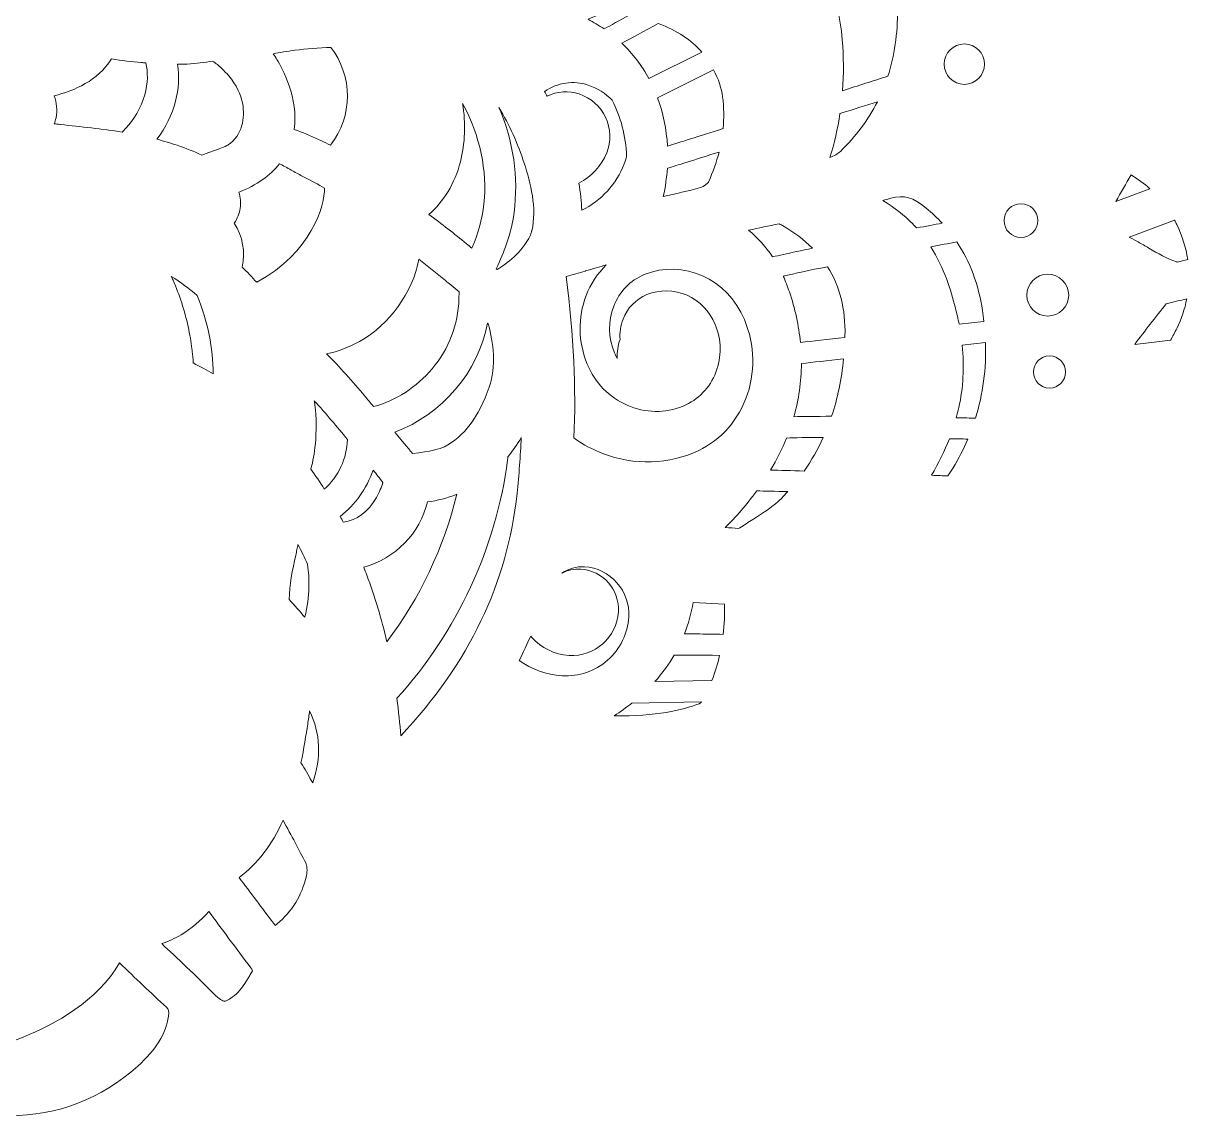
# Model space of a CAD drawing. Header units: millimetres. Extents: x -1647 to 2455, y -685 to 37.
# Drawn here: x 778.2 to 1054.1, y -558.7 to -299.8 of the extents above; entities that cross this region are included whole.
import ezdxf

# ---------------------------------------------------------------- set-up
doc = ezdxf.new("R2010")
doc.units = ezdxf.units.MM
doc.header["$MEASUREMENT"] = 0
doc.layers.add('Layer 6', color=7, linetype='Continuous')

msp = doc.modelspace()

# ---------------------------------------------------------------- linework, layer by layer
at = {"layer": 'Layer 6', "lineweight": 0}
for points, knots in [([(972.24, -303.71), (972.01, -300.99), (971.58, -298.43), (970.96, -296.11), (970.96, -296.11), (984.74, -289.18), (984.74, -289.18), (985.1, -291.39), (985.29, -293.83), (985.32, -296.6), (985.39, -302.21), (984.62, -307.5), (983.05, -312.34), (979.62, -313.44), (976, -314.6), (972.31, -315.77), (972.61, -311.79), (972.58, -307.74), (972.24, -303.71)], [0, 0, 0, 0, 1, 1, 1, 2, 2, 2, 3, 3, 3, 4, 4, 4, 5, 5, 5, 6, 6, 6, 6]), ([(920.96, -297.56), (921.29, -297.64), (921.61, -297.72), (921.92, -297.8), (919.46, -299.14), (917.36, -300.28), (915.79, -301.14), (914.6, -300.31), (913.34, -299.55), (912.04, -298.86), (914.96, -297.4), (917.63, -296.75), (920.96, -297.56)], [0, 0, 0, 0, 1, 1, 1, 2, 2, 2, 3, 3, 3, 4, 4, 4, 4]), ([(928.63, -299.85), (933.15, -301.56), (936.47, -303.73), (938.93, -306.62), (938.93, -306.62), (926.43, -312.91), (926.43, -312.91), (924.73, -309.79), (922.57, -306.98), (920, -304.54), (922.26, -303.31), (925.21, -301.7), (928.63, -299.85)], [0, 0, 0, 0, 1, 1, 1, 2, 2, 2, 3, 3, 3, 4, 4, 4, 4]), ([(848.72, -327.6), (848.72, -327.6), (848.13, -327.34), (848.13, -327.34), (846.29, -326.49), (844.38, -325.63), (842.38, -324.94), (843.39, -317.51), (839.54, -310.44), (838.29, -308.39), (838, -307.91), (837.7, -307.45), (837.39, -307), (838.94, -306.74), (840.73, -306.44), (842.54, -306.19), (845.33, -305.82), (848.19, -305.59), (851.04, -305.51), (856.3, -312.29), (856.28, -321.85), (851.01, -328.69), (850.25, -328.32), (849.48, -327.95), (848.72, -327.6)], [0, 0, 0, 0, 1, 1, 1, 2, 2, 2, 3, 3, 3, 4, 4, 4, 5, 5, 5, 6, 6, 6, 7, 7, 7, 8, 8, 8, 8]), ([(996.38, -309.48), (996.38, -306.84), (998.53, -304.69), (1001.17, -304.69), (1003.81, -304.69), (1005.96, -306.84), (1005.96, -309.48), (1005.96, -312.12), (1003.81, -314.27), (1001.17, -314.27), (998.53, -314.27), (996.38, -312.12), (996.38, -309.48)], [0, 0, 0, 0, 1, 1, 1, 2, 2, 2, 3, 3, 3, 4, 4, 4, 4]), ([(785.53, -317), (790.3, -315.72), (795.81, -313.49), (799.07, -308.21), (801.53, -308.69), (803.91, -308.92), (806.12, -309.1), (806.49, -309.13), (806.85, -309.16), (807.2, -309.19), (808.26, -313.42), (807.31, -319.72), (801.64, -325.6), (796.77, -324.84), (791.82, -324.31), (787.03, -323.79), (787.03, -323.79), (786.82, -323.77), (786.82, -323.77), (786.38, -323.72), (785.93, -323.68), (785.48, -323.63), (785.67, -323.17), (785.82, -322.69), (785.94, -322.2), (786.36, -320.37), (786.04, -318.63), (785.53, -317)], [0, 0, 0, 0, 1, 1, 1, 2, 2, 2, 3, 3, 3, 4, 4, 4, 5, 5, 5, 6, 6, 6, 7, 7, 7, 8, 8, 8, 9, 9, 9, 9]), ([(820.46, -331.02), (818.7, -330.2), (816.79, -329.45), (814.66, -328.72), (813.08, -328.19), (811.5, -327.72), (809.86, -327.29), (811.96, -324.46), (813.44, -321.43), (814.26, -318.25), (815, -315.4), (815.16, -312.4), (814.73, -309.51), (815.51, -309.51), (816.26, -309.49), (817.01, -309.46), (819.12, -309.36), (821.15, -309.12), (823.04, -308.74), (823.8, -309.28), (824.54, -309.88), (825.24, -310.54), (825.71, -311.01), (826.31, -311.64), (826.88, -312.26), (828.65, -314.38), (829.79, -316.68), (830.17, -318.93), (830.72, -322.16), (830.1, -326.4), (826.71, -328.62), (826.6, -328.69), (825.44, -329.4), (820.46, -331.02)], [0, 0, 0, 0, 1, 1, 1, 2, 2, 2, 3, 3, 3, 4, 4, 4, 5, 5, 5, 6, 6, 6, 7, 7, 7, 8, 8, 8, 9, 9, 9, 10, 10, 10, 11, 11, 11, 11]), ([(930.82, -328.91), (930.6, -324.9), (929.81, -321.06), (928.49, -317.47), (928.49, -317.47), (941.74, -310.81), (941.74, -310.81), (942.92, -313.03), (943.66, -315.23), (943.9, -317.22), (944.2, -319.72), (944.23, -322.25), (944, -324.77), (938.1, -326.63), (933.68, -328.02), (930.82, -328.91)], [0, 0, 0, 0, 1, 1, 1, 2, 2, 2, 3, 3, 3, 4, 4, 4, 5, 5, 5, 5]), ([(912.04, -314.44), (914.21, -315.18), (916.17, -316.42), (917.73, -318.05), (919.77, -321.97), (920.92, -326.43), (921.14, -331.33), (920.99, -331.95), (920.79, -332.55), (920.57, -333.13), (918.7, -337.95), (915.15, -341.81), (910.5, -344.12), (910.44, -342.08), (910.21, -339.94), (909.79, -337.65), (912.86, -336.16), (915.19, -333.65), (916.42, -330.5), (917.48, -327.75), (917.4, -324.8), (916.19, -322.17), (914.96, -319.51), (912.73, -317.51), (909.9, -316.55), (907.44, -315.72), (904.69, -315.93), (902.33, -317.09), (902.13, -316.71), (901.92, -316.33), (901.7, -315.95), (904.79, -313.84), (908.59, -313.27), (912.04, -314.44)], [0, 0, 0, 0, 1, 1, 1, 2, 2, 2, 3, 3, 3, 4, 4, 4, 5, 5, 5, 6, 6, 6, 7, 7, 7, 8, 8, 8, 9, 9, 9, 10, 10, 10, 11, 11, 11, 11]), ([(882.27, -318.8), (886.43, -326.57), (888.16, -334.69), (887.31, -342.59), (886.9, -346.33), (885.95, -349.85), (884.46, -353.07), (884.04, -352.74), (883.63, -352.4), (883.21, -352.05), (883.2, -352.05), (883.2, -352.05), (883.19, -352.04), (883.19, -352.04), (883.18, -352.03), (883.18, -352.03), (880.32, -349.7), (877.38, -347.29), (874.25, -345.12), (877.81, -342.07), (880.45, -337.7), (881.75, -332.67), (882.88, -328.29), (883.05, -323.52), (882.27, -318.8)], [0, 0, 0, 0, 1, 1, 1, 2, 2, 2, 3, 3, 3, 4, 4, 4, 5, 5, 5, 6, 6, 6, 7, 7, 7, 8, 8, 8, 8]), ([(891.47, -321.17), (891.29, -320.69), (891.09, -320.21), (890.89, -319.74), (893.37, -323.9), (895.38, -328.35), (896.87, -332.96), (898.37, -337.6), (899.94, -343.61), (898.68, -348.99), (898.68, -348.99), (898.64, -349.09), (898.64, -349.09), (898.57, -349.3), (898.46, -349.6), (898.36, -349.99), (896.23, -354.23), (892.72, -356.83), (890.45, -358.16), (890.38, -358.1), (890.31, -358.04), (890.25, -357.97), (892.13, -353.89), (893.52, -350.28), (894.22, -346.2), (895.63, -338), (894.68, -329.35), (891.47, -321.17)], [0, 0, 0, 0, 1, 1, 1, 2, 2, 2, 3, 3, 3, 4, 4, 4, 5, 5, 5, 6, 6, 6, 7, 7, 7, 8, 8, 8, 9, 9, 9, 9]), ([(971.79, -330.16), (971.2, -330.73), (970.3, -331.25), (969.33, -331.59), (970.37, -328.26), (971.17, -324.78), (971.7, -321.21), (974.99, -320.16), (978.02, -319.2), (980.56, -318.39), (978.38, -322.69), (975.44, -326.65), (971.79, -330.16)], [0, 0, 0, 0, 1, 1, 1, 2, 2, 2, 3, 3, 3, 4, 4, 4, 4]), ([(943.05, -330.32), (942.44, -332.71), (941.59, -335.1), (940.51, -337.43), (940.38, -337.69), (939.5, -338.48), (938.63, -338.73), (935.74, -339.55), (932.77, -340.2), (929.84, -340.81), (930.33, -338.61), (930.64, -336.38), (930.79, -334.15), (933.04, -333.47), (936.91, -332.26), (943.05, -330.32)], [0, 0, 0, 0, 1, 1, 1, 2, 2, 2, 3, 3, 3, 4, 4, 4, 5, 5, 5, 5]), ([(833.5, -361.19), (832.39, -359.94), (831.22, -358.72), (830.02, -357.56), (830.82, -353.84), (830.21, -350.42), (828.16, -347.16), (828.92, -346.05), (829.4, -344.85), (829.58, -343.59), (829.76, -342.35), (829.66, -341.11), (829.27, -339.84), (833.44, -338.18), (836.67, -335.91), (838.91, -333.09), (839.83, -333.55), (840.75, -334.07), (841.66, -334.58), (842.52, -335.07), (843.41, -335.57), (844.29, -336.01), (846.47, -337.13), (848.11, -338.01), (849.53, -338.85), (849.69, -342.91), (846.43, -354.18), (833.5, -361.19)], [0, 0, 0, 0, 1, 1, 1, 2, 2, 2, 3, 3, 3, 4, 4, 4, 5, 5, 5, 6, 6, 6, 7, 7, 7, 8, 8, 8, 9, 9, 9, 9]), ([(1040.69, -335.75), (1042.28, -336.7), (1043.77, -337.79), (1045.13, -339.02), (1045.13, -339.02), (1037.09, -342.02), (1037.09, -342.02), (1038.26, -339.91), (1039.47, -337.81), (1040.69, -335.75)], [0, 0, 0, 0, 1, 1, 1, 2, 2, 2, 3, 3, 3, 3]), ([(989.85, -348.31), (989.52, -347.95), (989.22, -347.63), (988.93, -347.33), (986.9, -345.3), (984.57, -343.47), (981.85, -341.78), (982.5, -341.61), (983.14, -341.45), (983.77, -341.27), (986.86, -340.43), (989.04, -341.04), (992.11, -343.59), (993.48, -344.72), (994.75, -345.92), (995.92, -347.19), (994.13, -347.52), (992.08, -347.89), (989.85, -348.31)], [0, 0, 0, 0, 1, 1, 1, 2, 2, 2, 3, 3, 3, 4, 4, 4, 5, 5, 5, 6, 6, 6, 6]), ([(1014.59, -350.56), (1012.38, -350.56), (1010.58, -348.76), (1010.58, -346.55), (1010.58, -344.34), (1012.38, -342.55), (1014.59, -342.55), (1016.79, -342.55), (1018.59, -344.34), (1018.59, -346.55), (1018.59, -348.76), (1016.79, -350.56), (1014.59, -350.56)], [0, 0, 0, 0, 1, 1, 1, 2, 2, 2, 3, 3, 3, 4, 4, 4, 4]), ([(950.05, -348.84), (952.39, -348.32), (954.83, -347.8), (957.26, -347.32), (957.42, -347.38), (957.69, -347.5), (958.09, -347.73), (960.83, -349.32), (963.21, -351.12), (965.19, -353.1), (962.54, -353.65), (960.23, -354.14), (958.28, -354.58), (957.38, -354.78), (956.52, -354.98), (955.73, -355.17), (954.14, -352.77), (952.24, -350.65), (950.05, -348.84)], [0, 0, 0, 0, 1, 1, 1, 2, 2, 2, 3, 3, 3, 4, 4, 4, 5, 5, 5, 6, 6, 6, 6]), ([(1050.97, -346.44), (1051.16, -346.8), (1051.35, -347.16), (1051.52, -347.51), (1052.81, -350.15), (1053.68, -352.92), (1054.1, -355.77), (1053.26, -355.97), (1052.41, -356.18), (1051.57, -356.39), (1051.52, -356.37), (1051.47, -356.35), (1051.41, -356.34), (1049.22, -355.63), (1047.02, -354.33), (1044.89, -353.08), (1044.06, -352.59), (1043.2, -352.09), (1042.34, -351.62), (1042.34, -351.62), (1040.22, -350.46), (1040.22, -350.46), (1040.22, -350.46), (1050.97, -346.44), (1050.97, -346.44)], [0, 0, 0, 0, 1, 1, 1, 2, 2, 2, 3, 3, 3, 4, 4, 4, 5, 5, 5, 6, 6, 6, 7, 7, 7, 8, 8, 8, 8]), ([(999.41, -351.63), (1002.52, -356.29), (1004.5, -361.62), (1005.48, -367.9), (1005.61, -368.73), (1005.72, -369.58), (1005.82, -370.44), (1005.82, -370.44), (999.93, -371.12), (999.93, -371.12), (999.69, -369.84), (999.4, -368.55), (999.07, -367.28), (997.98, -363.08), (996.35, -357.73), (993.22, -352.76), (995.34, -352.37), (997.42, -351.99), (999.41, -351.63)], [0, 0, 0, 0, 1, 1, 1, 2, 2, 2, 3, 3, 3, 4, 4, 4, 5, 5, 5, 6, 6, 6, 6]), ([(857.86, -375.2), (864.99, -371.18), (870.45, -363.58), (871.91, -355.71), (874.02, -357.37), (876.16, -359.07), (878.24, -360.79), (878.65, -361.14), (879.07, -361.48), (879.49, -361.82), (879.49, -361.82), (879.54, -361.87), (879.54, -361.87), (880.17, -362.38), (880.81, -362.91), (881.45, -363.45), (881.44, -363.91), (881.42, -364.37), (881.41, -364.83), (881.41, -364.83), (881.4, -365.13), (881.4, -365.13), (881.24, -371.2), (879.05, -376.91), (875.07, -381.66), (871.37, -386.07), (866.46, -389.24), (861.19, -390.64), (860.43, -389.72), (859.75, -388.91), (859.09, -388.14), (856.14, -384.66), (853.21, -381.28), (850.05, -378.15), (852.74, -377.58), (855.41, -376.58), (857.86, -375.2)], [0, 0, 0, 0, 1, 1, 1, 2, 2, 2, 3, 3, 3, 4, 4, 4, 5, 5, 5, 6, 6, 6, 7, 7, 7, 8, 8, 8, 9, 9, 9, 10, 10, 10, 11, 11, 11, 12, 12, 12, 12]), ([(937.01, -401.59), (929.67, -404.62), (921.51, -404.47), (914.03, -401.16), (912.17, -400.33), (910.35, -399.3), (908.64, -398.08), (909.2, -386.44), (908.6, -373.91), (906.82, -359.81), (908.33, -359.38), (909.82, -358.95), (911.31, -358.52), (911.31, -358.52), (911.43, -358.48), (911.43, -358.48), (913.1, -358), (914.72, -357.53), (916.33, -357.06), (914.26, -359.09), (912.63, -361.57), (911.55, -364.35), (909.54, -369.56), (909.64, -375.32), (911.82, -380.59), (913.63, -384.98), (916.98, -388.43), (921.26, -390.31), (925.56, -392.21), (930.26, -392.28), (934.51, -390.52), (938.11, -389.04), (940.87, -386.18), (942.3, -382.48), (943.7, -378.85), (943.64, -374.82), (942.12, -371.15), (940.84, -368.05), (938.47, -365.61), (935.45, -364.27), (932.37, -362.9), (929, -362.85), (925.95, -364.11), (923.35, -365.19), (921.35, -367.24), (920.3, -369.91), (919.69, -371.45), (919.45, -373.09), (919.58, -374.71), (919.06, -376.15), (918.88, -377.7), (918.93, -379.23), (918.69, -378.81), (918.47, -378.37), (918.28, -377.91), (916.79, -374.32), (916.72, -370.39), (918.09, -366.87), (919.42, -363.4), (921.99, -360.74), (925.31, -359.36), (934.41, -355.6), (945.07, -360.38), (949.06, -370.03), (951.58, -376.12), (951.7, -382.77), (949.39, -388.75), (947.1, -394.67), (942.71, -399.23), (937.01, -401.59)], [0, 0, 0, 0, 1, 1, 1, 2, 2, 2, 3, 3, 3, 4, 4, 4, 5, 5, 5, 6, 6, 6, 7, 7, 7, 8, 8, 8, 9, 9, 9, 10, 10, 10, 11, 11, 11, 12, 12, 12, 13, 13, 13, 14, 14, 14, 15, 15, 15, 16, 16, 16, 17, 17, 17, 18, 18, 18, 19, 19, 19, 20, 20, 20, 21, 21, 21, 22, 22, 22, 23, 23, 23, 23]), ([(972.88, -373.87), (972.87, -373.99), (972.87, -374.11), (972.87, -374.23), (968.82, -374.7), (965.2, -375.11), (962.33, -375.44), (961.94, -371.47), (961.06, -367.43), (959.7, -363.41), (959.27, -362.13), (958.78, -360.88), (958.25, -359.71), (960.94, -359.09), (964.46, -358.34), (968.73, -357.48), (971.68, -362.07), (973.04, -367.44), (972.88, -373.87)], [0, 0, 0, 0, 1, 1, 1, 2, 2, 2, 3, 3, 3, 4, 4, 4, 5, 5, 5, 6, 6, 6, 6]), ([(823.17, -382.87), (821.75, -382.06), (820.17, -381.2), (818.45, -380.29), (818.45, -379.29), (818.32, -378.35), (818.2, -377.56), (818.17, -377.35), (818.14, -377.14), (818.12, -376.93), (817.93, -375.33), (817.65, -373.65), (817.22, -371.66), (816.41, -367.91), (815.21, -364.21), (813.66, -360.67), (813.53, -360.37), (813.39, -360.07), (813.25, -359.77), (815.42, -361.14), (817.47, -362.65), (819.4, -364.3), (821.88, -370.46), (823.17, -376.84), (823.17, -382.87)], [0, 0, 0, 0, 1, 1, 1, 2, 2, 2, 3, 3, 3, 4, 4, 4, 5, 5, 5, 6, 6, 6, 7, 7, 7, 8, 8, 8, 8]), ([(1020.93, -369.19), (1018.2, -369.19), (1015.97, -366.96), (1015.97, -364.23), (1015.97, -361.49), (1018.2, -359.27), (1020.93, -359.27), (1023.67, -359.27), (1025.89, -361.49), (1025.89, -364.23), (1025.89, -366.96), (1023.67, -369.19), (1020.93, -369.19)], [0, 0, 0, 0, 1, 1, 1, 2, 2, 2, 3, 3, 3, 4, 4, 4, 4]), ([(1051.5, -372.11), (1051.04, -373.05), (1050.55, -373.99), (1050.04, -374.92), (1050.04, -374.92), (1041.55, -375.9), (1041.55, -375.9), (1043.95, -372.69), (1046.44, -369.47), (1048.98, -366.29), (1050.65, -365.88), (1052.31, -365.48), (1053.87, -365.09), (1053.4, -367.51), (1052.61, -369.86), (1051.5, -372.11)], [0, 0, 0, 0, 1, 1, 1, 2, 2, 2, 3, 3, 3, 4, 4, 4, 5, 5, 5, 5]), ([(888.2, -370.83), (888.28, -370.96), (888.36, -371.1), (888.44, -371.24), (889.49, -375.29), (890.34, -381.1), (888.6, -386.02), (886.07, -393.18), (882.58, -397.81), (877.95, -400.18), (877.05, -400.63), (874.61, -401.28), (870.4, -401.76), (869.8, -401), (869.19, -400.28), (868.6, -399.58), (868.6, -399.58), (868.6, -399.58), (868.59, -399.57), (868.59, -399.57), (868.58, -399.56), (868.58, -399.56), (868.58, -399.56), (868.52, -399.49), (868.52, -399.49), (868.24, -399.15), (867.96, -398.82), (867.68, -398.49), (867.19, -397.9), (866.7, -397.3), (866.21, -396.7), (877.47, -392.45), (886, -382.45), (888.2, -370.83)], [0, 0, 0, 0, 1, 1, 1, 2, 2, 2, 3, 3, 3, 4, 4, 4, 5, 5, 5, 6, 6, 6, 7, 7, 7, 8, 8, 8, 9, 9, 9, 10, 10, 10, 11, 11, 11, 11]), ([(1003.82, -393.38), (1002.56, -393.35), (1001.02, -393.32), (999.26, -393.29), (999.49, -392.46), (999.69, -391.65), (999.87, -390.86), (1000.91, -386.19), (1001.17, -381.21), (1000.66, -376.07), (1000.66, -376.07), (1006.19, -375.43), (1006.19, -375.43), (1006.39, -381.64), (1005.59, -387.67), (1003.82, -393.38)], [0, 0, 0, 0, 1, 1, 1, 2, 2, 2, 3, 3, 3, 4, 4, 4, 5, 5, 5, 5]), ([(969.72, -392.94), (965.93, -392.95), (962.98, -392.97), (960.78, -393.04), (961.94, -388.93), (962.55, -384.7), (962.57, -380.44), (965.31, -380.13), (968.76, -379.74), (972.55, -379.3), (972.08, -384.16), (971.13, -388.74), (969.72, -392.94)], [0, 0, 0, 0, 1, 1, 1, 2, 2, 2, 3, 3, 3, 4, 4, 4, 4]), ([(1021.36, -386.25), (1019.26, -386.25), (1017.56, -384.54), (1017.56, -382.44), (1017.56, -380.34), (1019.26, -378.64), (1021.36, -378.64), (1023.46, -378.64), (1025.17, -380.34), (1025.17, -382.44), (1025.17, -384.54), (1023.46, -386.25), (1021.36, -386.25)], [0, 0, 0, 0, 1, 1, 1, 2, 2, 2, 3, 3, 3, 4, 4, 4, 4]), ([(849.51, -410.22), (848.48, -408.58), (847.41, -406.97), (846.32, -405.43), (846.83, -403.65), (847.17, -401.75), (847.38, -399.48), (847.67, -396.35), (847.64, -393.24), (847.27, -390.25), (847.23, -389.92), (847.19, -389.59), (847.14, -389.26), (848.48, -390.74), (849.87, -392.31), (851.17, -393.87), (852.44, -395.39), (853.7, -396.91), (854.97, -398.43), (854.97, -398.43), (854.98, -398.44), (854.98, -398.44), (854.87, -402.92), (852.85, -407.23), (849.51, -410.22)], [0, 0, 0, 0, 1, 1, 1, 2, 2, 2, 3, 3, 3, 4, 4, 4, 5, 5, 5, 6, 6, 6, 7, 7, 7, 8, 8, 8, 8]), ([(867.62, -468.67), (867.42, -465.82), (867.11, -462.88), (866.71, -459.76), (880.92, -444.15), (890.23, -424.1), (892.95, -403.25), (892.98, -403.02), (893, -402.79), (893, -402.55), (894.19, -401.12), (895.25, -399.59), (896.17, -397.95), (895.98, -402.38), (895.64, -406.81), (895.17, -411.19), (892.88, -432.52), (883.86, -451.35), (867.62, -468.67)], [0, 0, 0, 0, 1, 1, 1, 2, 2, 2, 3, 3, 3, 4, 4, 4, 5, 5, 5, 6, 6, 6, 6]), ([(963.19, -405.92), (960.16, -405.82), (957.5, -405.75), (955.23, -405.69), (956.73, -403.2), (958, -400.65), (959.04, -398.09), (960.92, -398.01), (963.84, -397.96), (967.75, -397.95), (966.47, -400.74), (964.94, -403.41), (963.19, -405.92)], [0, 0, 0, 0, 1, 1, 1, 2, 2, 2, 3, 3, 3, 4, 4, 4, 4]), ([(998.51, -405.18), (998.12, -405.82), (997.71, -406.45), (997.28, -407.06), (996.12, -407.02), (994.8, -406.97), (993.37, -406.92), (995.06, -404.08), (996.49, -401.17), (997.62, -398.26), (999.11, -398.28), (1000.57, -398.31), (1001.99, -398.34), (1001, -400.68), (999.83, -402.97), (998.51, -405.18)], [0, 0, 0, 0, 1, 1, 1, 2, 2, 2, 3, 3, 3, 4, 4, 4, 5, 5, 5, 5]), ([(853.97, -418.01), (853.74, -417.57), (853.51, -417.13), (853.27, -416.68), (856.8, -413.94), (859.56, -410.05), (861.07, -405.72), (861.9, -406.7), (862.69, -407.66), (863.4, -408.65), (863.07, -409.62), (862.56, -410.91), (861.86, -412.18), (859.92, -415.64), (857.27, -417.6), (853.97, -418.01)], [0, 0, 0, 0, 1, 1, 1, 2, 2, 2, 3, 3, 3, 4, 4, 4, 5, 5, 5, 5]), ([(957.89, -412.32), (956.05, -414.22), (953.5, -415.84), (951.02, -417.42), (950.02, -418.05), (948.98, -418.71), (947.95, -419.41), (947.9, -419.44), (947.76, -419.49), (947.67, -419.51), (946.57, -419.44), (945.52, -419.36), (944.48, -419.28), (947.05, -416.84), (949.52, -413.98), (951.98, -410.61), (953.93, -410.65), (956.39, -410.72), (959.31, -410.8), (958.84, -411.32), (958.37, -411.83), (957.89, -412.32)], [0, 0, 0, 0, 1, 1, 1, 2, 2, 2, 3, 3, 3, 4, 4, 4, 5, 5, 5, 6, 6, 6, 7, 7, 7, 7]), ([(864.32, -446.41), (863.05, -440.91), (861.46, -435.59), (859.57, -430.56), (859.34, -429.95), (859.1, -429.33), (858.85, -428.71), (866.28, -426.71), (872.2, -420.65), (873.98, -413.21), (876.31, -412.94), (878.63, -412.34), (880.9, -411.43), (877.84, -424.03), (872.14, -436.05), (864.32, -446.41)], [0, 0, 0, 0, 1, 1, 1, 2, 2, 2, 3, 3, 3, 4, 4, 4, 5, 5, 5, 5]), ([(845.86, -433.52), (845.81, -435.67), (845.49, -437.98), (844.9, -440.57), (843.71, -439.16), (842.47, -437.76), (841.21, -436.38), (841.19, -432.97), (841.97, -429.35), (842.73, -425.85), (842.83, -425.38), (842.93, -424.92), (843.03, -424.47), (843.11, -424.1), (843.19, -423.72), (843.27, -423.32), (844.08, -424.86), (844.84, -426.42), (845.55, -427.99), (845.81, -429.84), (845.91, -431.7), (845.86, -433.52)], [0, 0, 0, 0, 1, 1, 1, 2, 2, 2, 3, 3, 3, 4, 4, 4, 5, 5, 5, 6, 6, 6, 7, 7, 7, 7]), ([(916.64, -450.73), (913.66, -453.36), (909.84, -454.67), (905.86, -454.43), (905.86, -454.43), (905.86, -454.43), (905.86, -454.43), (902.15, -454.2), (898.65, -452.94), (895.68, -450.79), (896.64, -448.9), (897.55, -446.97), (898.41, -445.03), (898.47, -445.1), (898.54, -445.18), (898.61, -445.26), (900.89, -447.84), (904.05, -449.39), (907.49, -449.6), (913.57, -449.98), (918.81, -445.35), (919.19, -439.28), (919.52, -434.03), (915.52, -429.5), (910.27, -429.17), (908.7, -429.08), (907.16, -429.42), (905.8, -430.15), (907.36, -429.02), (909.23, -428.48), (911.16, -428.6), (914.14, -428.79), (916.88, -430.13), (918.86, -432.38), (920.85, -434.63), (921.84, -437.51), (921.65, -440.49), (921.41, -444.46), (919.63, -448.1), (916.64, -450.73)], [0, 0, 0, 0, 1, 1, 1, 2, 2, 2, 3, 3, 3, 4, 4, 4, 5, 5, 5, 6, 6, 6, 7, 7, 7, 8, 8, 8, 9, 9, 9, 10, 10, 10, 11, 11, 11, 12, 12, 12, 13, 13, 13, 13]), ([(944.03, -444.62), (942.99, -444.6), (941.92, -444.58), (940.85, -444.56), (938.61, -444.52), (936.73, -444.51), (935.16, -444.51), (935.06, -444.51), (934.96, -444.51), (934.86, -444.51), (935.78, -442.14), (936.48, -439.64), (936.92, -437.03), (936.92, -437.03), (944.33, -437.48), (944.33, -437.48), (944.4, -439.91), (944.29, -442.31), (944.03, -444.62)], [0, 0, 0, 0, 1, 1, 1, 2, 2, 2, 3, 3, 3, 4, 4, 4, 5, 5, 5, 6, 6, 6, 6]), ([(941.36, -455.53), (941.36, -455.53), (927.85, -455.79), (927.85, -455.79), (929.61, -453.82), (931.15, -451.72), (932.43, -449.53), (934.85, -449.49), (938.68, -449.51), (943.17, -449.6), (942.71, -451.63), (942.1, -453.62), (941.36, -455.53)], [0, 0, 0, 0, 1, 1, 1, 2, 2, 2, 3, 3, 3, 4, 4, 4, 4]), ([(938.37, -461.09), (934.21, -462.52), (928.23, -464.07), (918.19, -463.93), (919.69, -462.96), (921.1, -461.94), (922.41, -460.89), (922.41, -460.89), (938.89, -460.58), (938.89, -460.58), (938.65, -460.86), (938.45, -461.03), (938.37, -461.09)], [0, 0, 0, 0, 1, 1, 1, 2, 2, 2, 3, 3, 3, 4, 4, 4, 4]), ([(846.75, -479.81), (846.66, -479.66), (846.57, -479.51), (846.49, -479.36), (845.7, -477.96), (844.86, -476.51), (843.97, -475.04), (844.68, -471.66), (845.2, -468.39), (845.57, -465.89), (845.73, -464.87), (845.88, -463.82), (846.02, -462.75), (848.6, -468.1), (848.85, -473.82), (846.75, -479.81)], [0, 0, 0, 0, 1, 1, 1, 2, 2, 2, 3, 3, 3, 4, 4, 4, 5, 5, 5, 5]), ([(845.27, -501.85), (844.2, -506.5), (841.86, -510.33), (838.31, -513.26), (838.15, -513.39), (838.01, -513.5), (837.89, -513.59), (837.78, -513.45), (837.64, -513.29), (837.48, -513.08), (834.77, -509.48), (832.04, -505.86), (829.31, -502.26), (833.67, -498.98), (837.1, -494.52), (839.73, -488.69), (841.75, -492.34), (843.56, -495.79), (845.1, -498.74), (845.4, -499.32), (845.54, -500.65), (845.27, -501.85)], [0, 0, 0, 0, 1, 1, 1, 2, 2, 2, 3, 3, 3, 4, 4, 4, 5, 5, 5, 6, 6, 6, 7, 7, 7, 7]), ([(832.41, -524.51), (832.22, -524.83), (832.02, -525.16), (831.83, -525.48), (830.83, -527.15), (829.81, -528.88), (828.66, -529.81), (827.38, -530.85), (826.5, -531.53), (825.89, -531.56), (825.36, -531.57), (824.62, -531.08), (823.36, -529.82), (819.01, -525.47), (814.58, -521.28), (810.98, -517.92), (812.56, -517.38), (814.08, -516.68), (815.55, -515.83), (818.01, -514.4), (820.3, -512.46), (822.12, -510.28), (825.12, -514.34), (828.59, -519), (832.1, -523.68), (832.45, -524.16), (832.49, -524.37), (832.49, -524.37), (832.48, -524.39), (832.44, -524.46), (832.41, -524.51)], [0, 0, 0, 0, 1, 1, 1, 2, 2, 2, 3, 3, 3, 4, 4, 4, 5, 5, 5, 6, 6, 6, 7, 7, 7, 8, 8, 8, 9, 9, 9, 10, 10, 10, 10]), ([(812.6, -535.14), (811.94, -539.33), (809.63, -543.08), (805.32, -546.93), (796.58, -554.74), (786.33, -558.7), (774.83, -558.7), (773.95, -558.7), (773.06, -558.67), (772.19, -558.63), (771.54, -558.59), (771.2, -558.5), (771.07, -558.46), (765.83, -554.37), (760.5, -549.88), (754.86, -544.8), (762.73, -544.68), (770.73, -543.06), (778.13, -540.08), (785.7, -537.03), (795.67, -531.54), (801.01, -522.5), (804.73, -526.08), (808.38, -529.57), (812.08, -532.99), (812.63, -533.5), (812.81, -533.75), (812.6, -535.14)], [0, 0, 0, 0, 1, 1, 1, 2, 2, 2, 3, 3, 3, 4, 4, 4, 5, 5, 5, 6, 6, 6, 7, 7, 7, 8, 8, 8, 9, 9, 9, 9])]:
    msp.add_open_spline(points, degree=3, knots=knots, dxfattribs=at)

doc.saveas('drawing.dxf')
